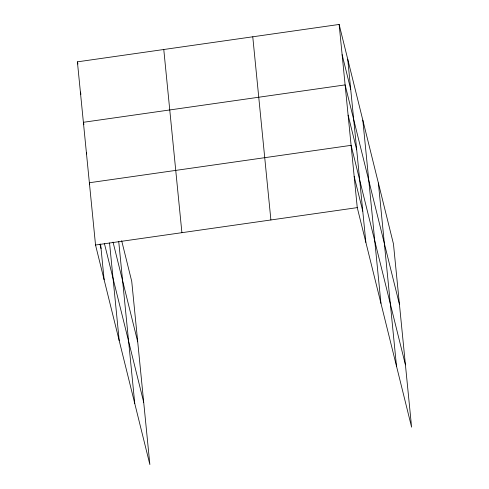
<?xml version="1.0" encoding="UTF-8"?>
<svg xmlns="http://www.w3.org/2000/svg" width="489" height="489" viewBox="0 0 489 489"><rect width="100%" height="100%" fill="white"/><g stroke="black" fill="none" stroke-linecap="round" stroke-linejoin="round"><path stroke-width="0.73" d="M121.669 240.716L131.737 281.377L149.866 464.55L95.532 245.02L77.403 61.846L339.134 24.45L393.468 243.98L411.597 427.154L357.263 207.623L339.134 24.45M95.532 245.02L357.263 207.623M342.129 54.676L350.723 89.395M399.446 304.427L345.118 84.897L83.387 122.293L83.937 124.506M348.113 115.123L356.701 149.842M405.43 364.873L351.102 145.343L89.371 182.739L89.738 184.219M354.183 176.486L362.777 211.205M77.403 61.846L77.953 64.059M80.398 92.066L80.948 94.285M113.038 242.11L137.715 341.823M86.382 152.513L86.742 153.992M104.432 243.595L143.699 402.27M99.945 244.164L101.046 248.595M378.37 182.996L396.5 366.169M362.82 120.16L380.949 303.333M347.728 59.169L365.858 242.342M252.764 36.791L270.894 219.964M163.778 49.505L181.908 232.678M118.735 241.548L134.768 403.559M109.542 242.935L119.218 340.723M100.593 244.042L104.126 279.739"/></g></svg>
